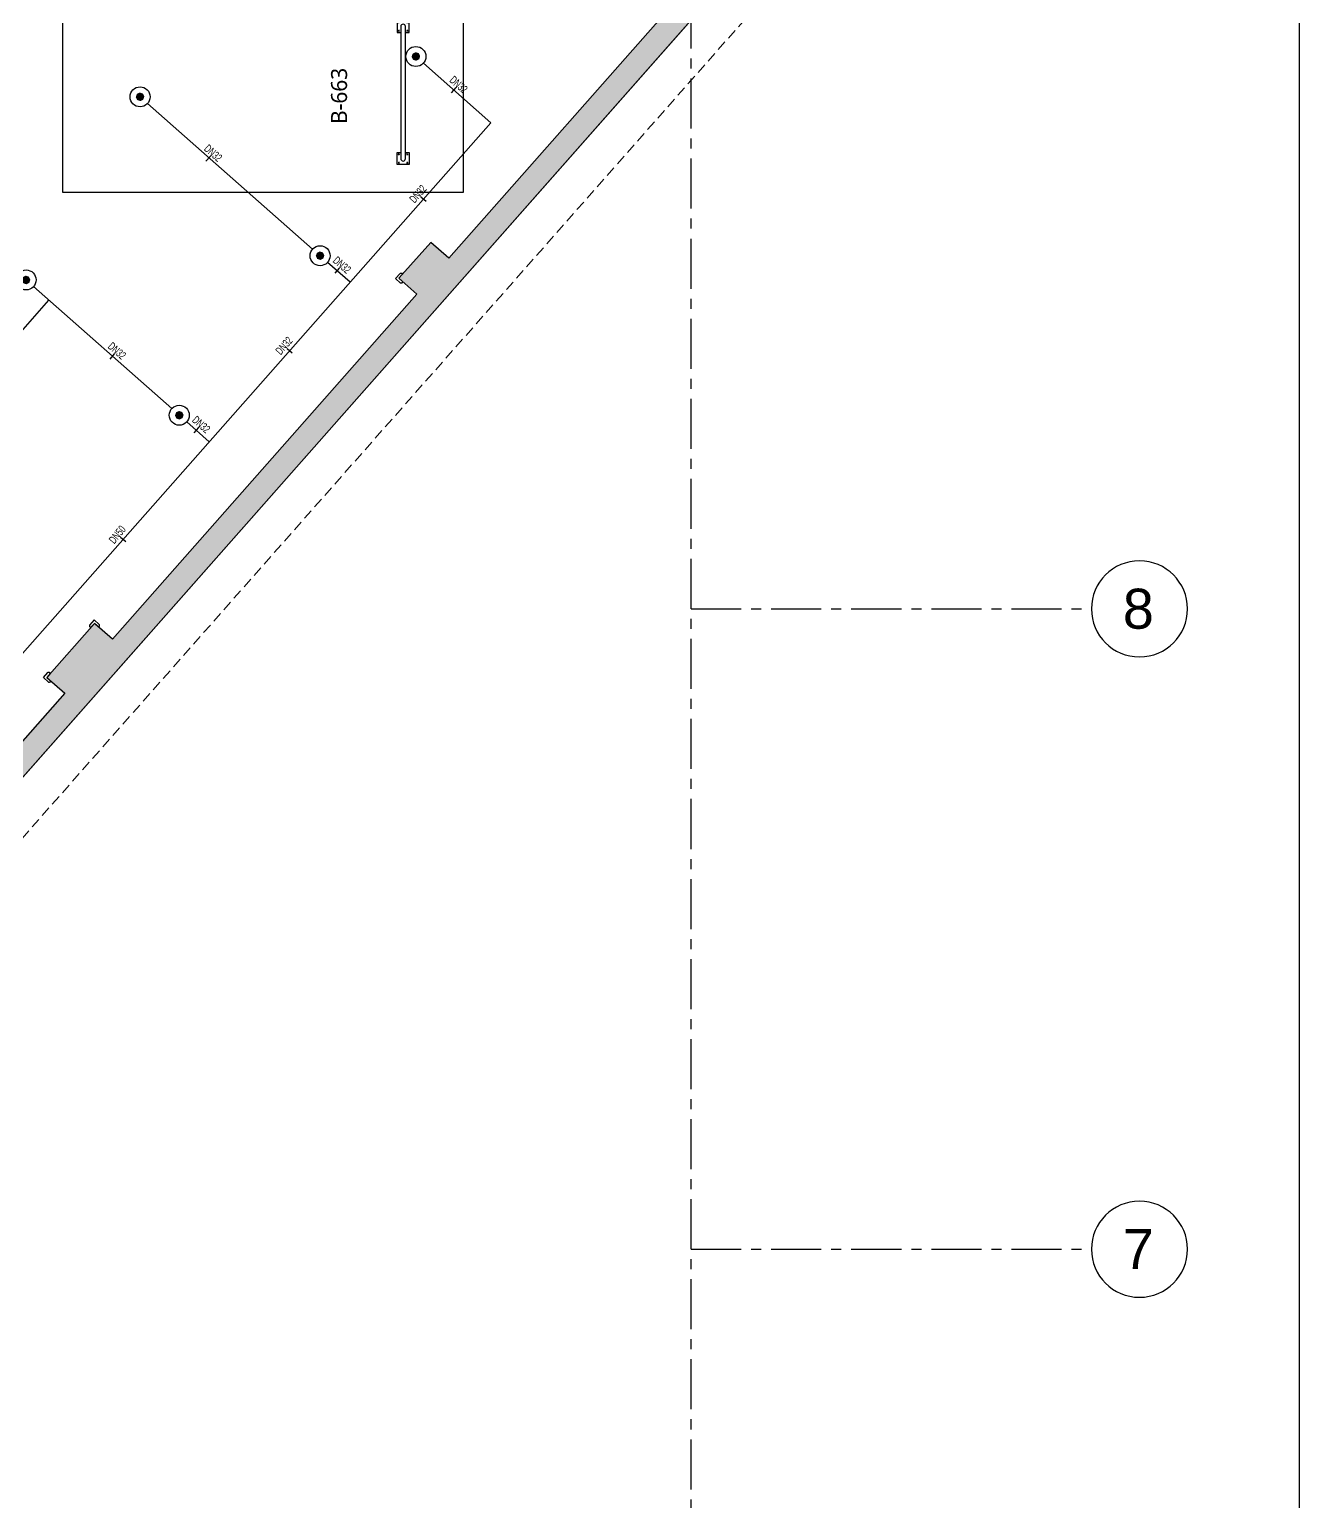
# Model space of a CAD drawing. Header units: millimetres. Extents: x -379292 to 1221486, y 92049 to 447512.
# Drawn here: x 415760 to 431628, y 141667 to 160058 of the extents above; entities that cross this region are included whole.
import ezdxf
from ezdxf.enums import TextEntityAlignment as Align
from ezdxf.lldxf.tags import DXFTag

# ---------------------------------------------------------------- set-up
doc = ezdxf.new("R2010")
doc.units = ezdxf.units.MM
doc.linetypes.add('CENTER', pattern=[2, 1.25, -0.25, 0.25, -0.25])
doc.linetypes.add('HIDDEN', pattern=[9.525, 6.35, -3.175])
for name, color, linetype in [('-M-YNGN-BORUID', 7, 'Continuous'), ('-M-YNGN-BORUUZUN', 7, 'Continuous'), ('-M-YNGN-BORUYUK', 7, 'Continuous'), ('-M-YNGN-SPR-YUK', 7, 'Continuous'), ('-M-YNGN-ZON6-CAP-', 7, 'Continuous'), ('-M-YNGN-ZON6-SPR-', 7, 'Continuous'), ('05_AXIS', 211, 'CENTER'), ('05_AXIS NAME', 7, 'Continuous'), ('05_HATCH CONCRETE', 141, 'Continuous'), ('05_HATCH SOLID-2', 253, 'Continuous'), ('05_SYMBOL', 2, 'Continuous'), ('202-A-Y-MahalAd', 141, 'Continuous')]:
    doc.layers.add(name, color=color, linetype=linetype)
doc.layers.add('-M-YNGN-SPR-CAPCIZGI', color=188, linetype='Continuous', plot=False)
doc.layers.add('-M-YNGN-ZON6', color=2, linetype='SP', lineweight=30)
doc.layers.add('06_FORMWORK HIDDEN', color=252, linetype='HIDDEN2', lineweight=0)
doc.styles.add('CIZGI', font='tahoma.ttf', dxfattribs={"width": 0.8, "oblique": 20})
doc.styles.add('HCAD', font='HCAD.SHX', dxfattribs={"width": 0.8, "height": 0.2})
doc.styles.add('PIPESIZE', font='hcad.shx', dxfattribs={"width": 0.8})
doc.styles.add('SPR-NOT', font='romans.shx')
doc.styles.get("Standard").update_dxf_attribs({"font": 'segoeuil.ttf'})
doc.styles.add('YAZI-5', font='arial.ttf', dxfattribs={"height": 5})
tags = doc.linetypes.add('HIDDEN2', pattern=[0.1875, 0.125, -0.0625]).pattern_tags.tags
tags[6:7] = [DXFTag(74, 4), DXFTag(75, 0), DXFTag(340, '0'), DXFTag(46, 0.0), DXFTag(50, 0.0), DXFTag(44, 0.0), DXFTag(45, 0.0)]
tags[4:5] = [DXFTag(74, 4), DXFTag(75, 0), DXFTag(340, '0'), DXFTag(46, 0.0), DXFTag(50, 0.0), DXFTag(44, 0.0), DXFTag(45, 0.0)]
doc.linetypes.add('SP', pattern='A,2,-0.1,["SP",CIZGI,S=0.14,R=0.2,X=0,Y=-0.07],-0.255', length=2.355)

# ---------------------------------------------------------------- blocks, each defined once
blk = doc.blocks.new('AWAKS ADI')
at = {"layer": '05_AXIS NAME', "color": 2}
blk.add_circle((0, 0), 6, dxfattribs=at)
at = {"layer": '05_AXIS NAME', "style": 'YAZI-5'}
blk.add_attdef('AKSADI', text='', height=5, dxfattribs=at).set_placement((0, 0), align=Align.MIDDLE_CENTER)
blk = doc.blocks.new('202_Aks')
at = {"layer": '05_AXIS', "ltscale": 500}
for p, q in [((137900, -182300), (137900, 5000)), ((137900, -125300), (142900, -125300)), ((137900, -133300), (142900, -133300))]:
    blk.add_line(p, q, dxfattribs=at)
at = {"layer": '05_AXIS NAME'}
ref = blk.add_blockref('AWAKS ADI', (143500, -125300), dxfattribs=dict(at, xscale=-100, yscale=100, zscale=100))
ref.add_attrib('AKSADI', '8', dxfattribs={"height": 500, "style": 'YAZI-5'}).set_placement((143486, -125298), align=Align.MIDDLE_CENTER)
ref = blk.add_blockref('AWAKS ADI', (143500, -133300), dxfattribs=dict(at, xscale=-100, yscale=100, zscale=100))
ref.add_attrib('AKSADI', '7', dxfattribs={"height": 500, "style": 'YAZI-5'}).set_placement((143486, -133298), align=Align.MIDDLE_CENTER)
blk = doc.blocks.new('202_Vida')
at = {"color": 0, "linetype": 'ByBlock', "ltscale": 0.2}
for points in [[(1, 0), (-1, 0)], [(0, 1), (0, -1)]]:
    blk.add_lwpolyline(points, dxfattribs=at)
at = {"color": 0, "linetype": 'ByBlock'}
for radius in [0.42, 0.23, 0.155]:
    blk.add_circle((0, 0), radius, dxfattribs=at)
blk = doc.blocks.new('202_Stoper')
at = {"color": 0, "linetype": 'ByBlock'}
for points in [[(-750, -30), (-750, -75), (-900, -75), (-900, 75), (-750, 75), (-750, 30)], [(750, -30), (750, -75), (900, -75), (900, 75), (750, 75), (750, 30)]]:
    blk.add_lwpolyline(points, dxfattribs=at)
blk.add_lwpolyline([(825, -30, 1), (825, 30), (-825, 30, 1), (-825, -30)], format="xyb", close=True, dxfattribs=at)
at = {"color": 0, "linetype": 'ByBlock', "yscale": 10, "zscale": 10, "rotation": 180}
for p, xscale in [((-877, 53), -10), ((-772, 53), 10), ((772, 53), -10), ((877, 53), 10)]:
    blk.add_blockref('202_Vida', p, dxfattribs=dict(at, xscale=xscale))
at = {"color": 0, "linetype": 'ByBlock', "yscale": 10, "zscale": 10}
for p, xscale in [((-877, -52), 10), ((-772, -52), -10), ((772, -52), 10), ((877, -52), -10)]:
    blk.add_blockref('202_Vida', p, dxfattribs=dict(at, xscale=xscale))
blk = doc.blocks.new('202_Mahalblok')
at = {"color": 0, "linetype": 'ByBlock', "flags": 128}
blk.add_lwpolyline([(0, 0), (0, 5000), (2500, 5000), (2500, 0)], close=True, dxfattribs=at)
at = {"color": 252}
blk.add_blockref('202_Stoper', (1250, 750), dxfattribs=at)
at = {"color": 0, "linetype": 'ByBlock', "ltscale": 25}
blk.add_attdef('MAHALNO', text='', height=200, dxfattribs=at).set_placement((1209, 1390), align=Align.BOTTOM_CENTER)
blk = doc.blocks.new('bariyer')
at = {"color": 8, "ltscale": 25}
blk.add_lwpolyline([(0, -70), (15, -70, 0.414214), (30, -55), (30, 30), (-55, 30, 0.414214), (-70, 15), (-70, 0), (0, 0)], format="xyb", close=True, dxfattribs=at)
blk = doc.blocks.new('OtoParkBodrumKatMimari')
at = {"layer": '05_HATCH CONCRETE'}
h = blk.add_hatch(dxfattribs=at)
h.set_pattern_fill('ANSI33', color=8, scale=15, angle=180, style=0)
h.set_pattern_definition([(225, (905000, -3e-07), (67.351921, -67.351921), []), (225, (904932.65, -3e-07), (67.351921, -67.351921), [47.625, -23.8125])])
h.paths.add_polyline_path([(142600, 59700), (142800, 59700), (139870, 56381), (139645, 56579), (139248, 56130), (139473, 55931), (135668, 51620), (135443, 51819), (134848, 51144), (135073, 50945), (131506, 46904), (131281, 47103), (130884, 46653), (131109, 46455), (127899, 42818), (127674, 43017), (127277, 42567), (127502, 42369), (124481, 38946), (124256, 39145), (123859, 38695), (124084, 38496), (120848, 34830), (120623, 35029), (120028, 34354), (120253, 34155), (117433, 30962), (117209, 31160), (116812, 30710), (117036, 30512), (113992, 27063), (113767, 27262), (113370, 26812), (113595, 26613), (110386, 22977), (110161, 23176), (109764, 22726), (109989, 22527), (106786, 18899), (106561, 19097), (105965, 18422), (106190, 18224), (103361, 15019), (103136, 15217), (102739, 14767), (102964, 14569), (99777, 10958), (99552, 11156), (99155, 10707), (99380, 10508), (96303, 7022), (96078, 7220), (95615, 6696), (95840, 6497), (93887, 4285), (93662, 4484), (93265, 4034), (93490, 3836), (90240, 153), (90240, 300), (89640, 300), (89640, 0), (88400, 0), (88400, 300), (87800, 300), (87800, 0), (80000, 0), (80000, 300), (79400, 300), (79400, 0), (71600, 0), (71600, 300), (71000, 300), (71000, -300), (90240, -300), (143200, 59700), (143200, 67400), (142600, 67400), (142600, 66800), (142900, 66800), (142900, 64150), (142600, 64150), (142600, 63550), (142900, 63550), (142900, 60300), (142600, 60300)])
at = {"color": 5}
blk.add_lwpolyline([(90240, -300), (143200, 59700), (143200, 67400), (142600, 67400), (142600, 66800), (142900, 66800), (142900, 64150), (142600, 64150), (142600, 63550), (142900, 63550), (142900, 60300), (142600, 60300), (142600, 59700), (142800, 59700), (139870, 56381), (139645, 56579), (139248, 56130), (139473, 55931), (135668, 51620), (135443, 51819), (134848, 51144), (135073, 50945), (131506, 46904)], dxfattribs=at)
at = {"layer": '05_HATCH SOLID-2', "color": 251, "ltscale": 25}
blk.add_lwpolyline([(150500, -8770), (150500, 187430), (4700, 187430), (4700, 177600), (135600, 177600), (135600, 144600), (143200, 144600), (143200, 59700), (90240, -300), (70300, -300), (63119, 5881)], dxfattribs=at)
at = {"layer": '06_FORMWORK HIDDEN', "linetype": 'HIDDEN', "ltscale": 20}
blk.add_line((143700, 59511), (90466, -800), dxfattribs=at)
at = {"layer": '05_AXIS'}
blk.add_blockref('202_Aks', (5000, 177300), dxfattribs=at)
at = {"layer": '05_SYMBOL', "color": 8, "xscale": -1, "rotation": 48.56632529242532}
for p in [(139248, 56130), (134848, 51144)]:
    blk.add_blockref('bariyer', p, dxfattribs=at)
at = {"layer": '05_SYMBOL', "color": 8, "rotation": 48.56632516036355}
blk.add_blockref('bariyer', (135443, 51819), dxfattribs=at)
at = {"layer": '202-A-Y-MahalAd', "color": 8, "ltscale": 25, "rotation": 90}
blk.add_blockref('202_Mahalblok', (140050, 57200), dxfattribs=at).add_auto_attribs({'MAHALNO': 'B-663'})
blk = doc.blocks.new('SP-C-UP-12')
at = {"ltscale": 10}
blk.add_line((0, 0), (0, 0), dxfattribs=at)
at = {"color": 1, "linetype": 'Continuous'}
blk.add_circle((0, 0), 12.5, dxfattribs=at)
at = {"ltscale": 10}
for points in [[(-5.4, 0), (-3.8, 3.8), (-3.8, -3.8), (0, 5.4)], [(-3.8, -3.8), (0, 5.4), (0, -5.4), (3.8, 3.8)], [(0, -5.4), (3.8, 3.8), (3.8, -3.8), (5.4, 0)]]:
    blk.add_solid(points, dxfattribs=at)
at = {"layer": '-M-YNGN-SPR-YUK', "style": 'SPR-NOT', "width": 0.5, "flags": 9}
for tag, p in [('YUK', (0, 17.8)), ('CAP', (0, 14.4)), ('TIP', (0.2, 10.8))]:
    blk.add_attdef(tag, text='', height=2.5, dxfattribs=at).set_placement(p, align=Align.MIDDLE_CENTER)
blk = doc.blocks.new('SPRKL100')
at = {"layer": '-M-YNGN-SPR-CAPCIZGI'}
blk.add_line((0, 0.43), (0, -0.43), dxfattribs=at)
at = {"layer": '-M-YNGN-BORUID', "color": 0, "style": 'HCAD', "width": 0.8, "flags": 1}
blk.add_attdef('DIC', text='', height=0.4, dxfattribs=at).set_placement((0, -1.69), align=Align.CENTER)
at = {"layer": '-M-YNGN-BORUUZUN', "color": 0, "style": 'HCAD', "width": 0.7}
blk.add_attdef('BOY', text='', height=0.8, dxfattribs=at).set_placement((0, -1.08), align=Align.CENTER)
at = {"layer": '-M-YNGN-BORUYUK', "color": 6, "style": 'PIPESIZE', "width": 0.8}
blk.add_attdef('YUK', text='', height=0.5, dxfattribs=at).set_placement((0, 1.87), align=Align.CENTER)
at = {"color": 0, "style": 'PIPESIZE', "width": 0.7}
blk.add_attdef('CAP', text='', height=1, dxfattribs=at).set_placement((0, 0.45), align=Align.CENTER)
blk = doc.blocks.new('A$C69E8D8A3')
at = {"layer": '-M-YNGN-ZON6', "ltscale": 500}
for p, q in [((4953.7, 5671.8), (4869.4, 5746.3)), ((4731, 5513.9), (4524.8, 5695.9)), ((239.6, 330.9), (4953.7, 5671.8)), ((4777.8, 5472.5), (4749.7, 5497.3)), ((4555, 5314.6), (4382.3, 5467)), ((4332.3, 5371.4), (4401.6, 5450)), ((4601.9, 5273.2), (4573.8, 5298))]:
    blk.add_line(p, q, dxfattribs=at)
at = {"layer": '-M-YNGN-ZON6-CAP-'}
ref = blk.add_blockref('SPRKL100', (4907.1, 5712.4), dxfattribs=dict(at, xscale=10, yscale=10, zscale=10, rotation=318.5663252255652))
ref.add_attrib('CAP', 'DN32', dxfattribs={"layer": '0', "color": 0, "height": 10, "rotation": 318.5663, "style": 'PIPESIZE', "width": 0.7}).set_placement((4910.1, 5715.7), align=Align.CENTER)
ref = blk.add_blockref('SPRKL100', (4600.5, 5626.8), dxfattribs=dict(at, xscale=10, yscale=10, zscale=10, rotation=318.5663252255652))
ref.add_attrib('CAP', 'DN32', dxfattribs={"layer": '0', "color": 0, "height": 10, "rotation": 318.5663, "style": 'PIPESIZE', "width": 0.7}).set_placement((4603.4, 5630.1), align=Align.CENTER)
ref = blk.add_blockref('SPRKL100', (4869.6, 5576.5), dxfattribs=dict(at, xscale=10, yscale=10, zscale=10, rotation=48.56632522556519))
ref.add_attrib('CAP', 'DN32', dxfattribs={"layer": '0', "color": 0, "height": 10, "rotation": 48.5663, "style": 'PIPESIZE', "width": 0.7}).set_placement((4866.3, 5579.5), align=Align.CENTER)
ref = blk.add_blockref('SPRKL100', (4761.4, 5487), dxfattribs=dict(at, xscale=10, yscale=10, zscale=10, rotation=318.5663252255652))
ref.add_attrib('CAP', 'DN32', dxfattribs={"layer": '0', "color": 0, "height": 10, "rotation": 318.5663, "style": 'PIPESIZE', "width": 0.7}).set_placement((4764.4, 5490.3), align=Align.CENTER)
ref = blk.add_blockref('SPRKL100', (4480.3, 5379.7), dxfattribs=dict(at, xscale=10, yscale=10, zscale=10, rotation=318.5663252255652))
ref.add_attrib('CAP', 'DN32', dxfattribs={"layer": '0', "color": 0, "height": 10, "rotation": 318.5663, "style": 'PIPESIZE', "width": 0.7}).set_placement((4483.3, 5383.1), align=Align.CENTER)
ref = blk.add_blockref('SPRKL100', (4702.3, 5387), dxfattribs=dict(at, xscale=10, yscale=10, zscale=10, rotation=48.56632522556519))
ref.add_attrib('CAP', 'DN32', dxfattribs={"layer": '0', "color": 0, "height": 10, "rotation": 48.5663, "style": 'PIPESIZE', "width": 0.7}).set_placement((4699, 5389.9), align=Align.CENTER)
ref = blk.add_blockref('SPRKL100', (4585.5, 5287.7), dxfattribs=dict(at, xscale=10, yscale=10, zscale=10, rotation=318.5663252255652))
ref.add_attrib('CAP', 'DN32', dxfattribs={"layer": '0', "color": 0, "height": 10, "rotation": 318.5663, "style": 'PIPESIZE', "width": 0.7}).set_placement((4588.5, 5291), align=Align.CENTER)
ref = blk.add_blockref('SPRKL100', (4494.3, 5151.2), dxfattribs=dict(at, xscale=10, yscale=10, zscale=10, rotation=50.73500931518551))
ref.add_attrib('CAP', 'DN50', dxfattribs={"layer": '0', "color": 0, "height": 10, "rotation": 50.735, "style": 'PIPESIZE', "width": 0.7}).set_placement((4490.8, 5154.1), align=Align.CENTER)
at = {"layer": '-M-YNGN-ZON6-SPR-', "rotation": 138.5663252255651}
for p in [(4860, 5754.5), (4515.4, 5704.1), (4740.3, 5505.6), (4373, 5475.3), (4564.4, 5306.3)]:
    blk.add_blockref('SP-C-UP-12', p, dxfattribs=at)

msp = doc.modelspace()

# ---------------------------------------------------------------- block references
at = {"color": 8}
msp.add_blockref('OtoParkBodrumKatMimari', (281127.6, 100818.8), dxfattribs=at)

# ---------------------------------------------------------------- next in the draw order: block references
at = {"layer": '-M-YNGN-ZON6', "ltscale": 25, "xscale": 10, "yscale": 10, "zscale": 10}
msp.add_blockref('A$C69E8D8A3', (371987.7, 102175), dxfattribs=at)

doc.saveas('drawing.dxf')
